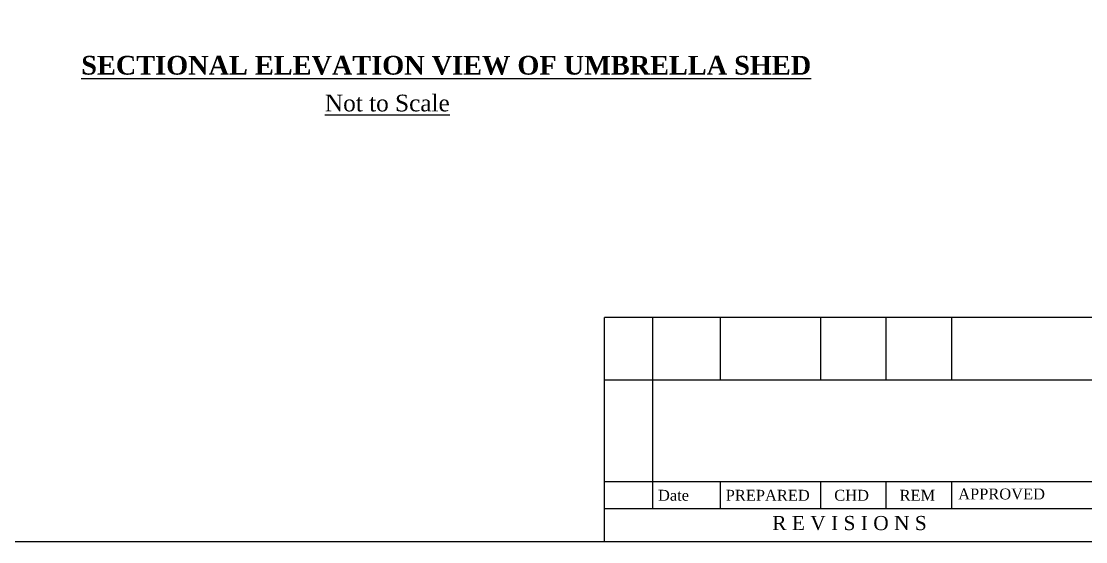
# Model space of a CAD drawing. Header units: metres. Extents: x -2434 to 11656, y -15288 to 8109.
# Drawn here: x 3819.4 to 3883, y -11727.3 to -11696.1 of the extents above; entities that cross this region are included whole.
import ezdxf
from ezdxf.enums import TextEntityAlignment as Align

# ---------------------------------------------------------------- set-up
doc = ezdxf.new("R2010")
doc.units = ezdxf.units.M
doc.layers.add('LINE', color=7, linetype='Continuous')
doc.layers.add('sheet', color=1, linetype='Continuous', lineweight=15)
doc.styles.get("Standard").update_dxf_attribs({"font": 'times.ttf'})

msp = doc.modelspace()

# ---------------------------------------------------------------- linework, layer by layer
msp.add_lwpolyline([(3925.402906, -11727.255195), (3752.687961, -11727.255195), (3752.687961, -11607.437907), (3925.402906, -11607.437907)], close=True)
at = {"layer": 'LINE', "lineweight": -2, "ltscale": 0.5}
for p, q in [((3883.557849, -11713.847501), (3854.235435, -11713.847501)), ((3854.235435, -11727.255195), (3854.235435, -11713.847501)), ((3857.114083, -11713.847501), (3857.114083, -11725.291883)), ((3861.165254, -11713.847501), (3861.165254, -11717.589744)), ((3867.168289, -11713.847501), (3867.168289, -11717.589744)), ((3871.079038, -11713.847501), (3871.079038, -11717.589744)), ((3874.989787, -11713.847501), (3874.989787, -11717.589744)), ((3883.557849, -11717.589744), (3854.235435, -11717.589744)), ((3883.557849, -11723.664745), (3854.235435, -11723.664745)), ((3861.165254, -11723.664745), (3861.165254, -11725.291883)), ((3867.168289, -11723.664745), (3867.168289, -11725.291883)), ((3871.079038, -11723.664745), (3871.079038, -11725.291883)), ((3874.989787, -11723.664745), (3874.989787, -11725.291883)), ((3883.557849, -11725.291883), (3854.235435, -11725.291883))]:
    msp.add_line(p, q, dxfattribs=at)

# ---------------------------------------------------------------- texts
for s, p in [('Date', (3857.439511, -11724.803742)), ('PREPARED', (3861.490682, -11724.803742)), ('CHD', (3867.981858, -11724.803742)), ('REM', (3871.892607, -11724.803742)), ('APPROVED', (3875.397428, -11724.726027))]:
    msp.add_text(s, height=0.6508554, dxfattribs=at).set_placement(p)
msp.add_text('R E V I S I O N S', height=0.84691938, dxfattribs=at).set_placement((3868.895478, -11726.562262), align=Align.CENTER)
at = {"layer": 'sheet', "color": 0, "lineweight": -3, "attachment_point": 1}
for s, insert, char_height, width in [('{\\fTimes New Roman|b1|i0|c0|p18;\\LSECTIONAL ELEVATION VIEW OF UMBRELLA SHED}', (3822.941104, -11698.200817), 1.12, 5694.66848672), ('{\\fTahoma|b0|i0|c0|p34;\\P\\fTimes New Roman|b0|i0|c0|p18;\\H0.4319x;               \\LNot to Scale}', (3831.853426, -11696.66083), 2.31516731, 8542.00273008)]:
    msp.add_mtext(s, dxfattribs=dict(at, insert=insert, char_height=char_height, width=width))

doc.saveas('drawing.dxf')
